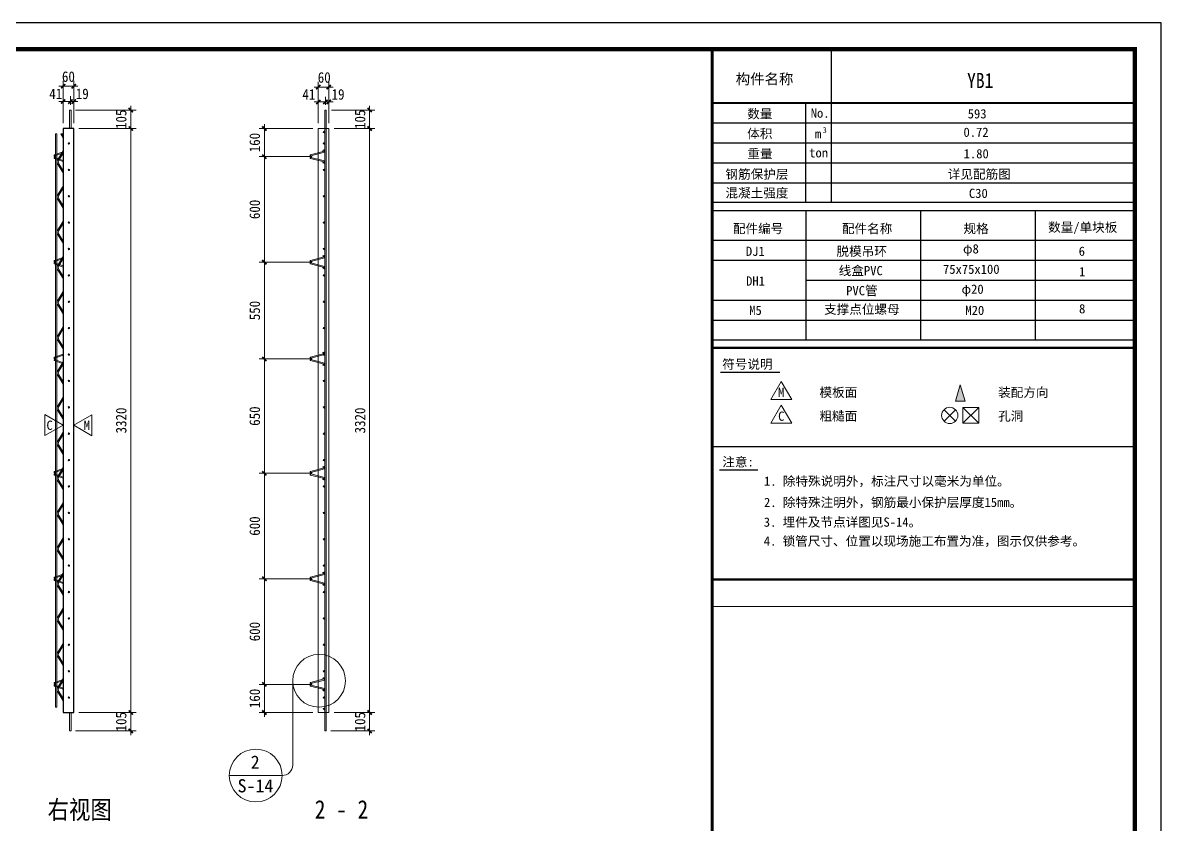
# Model space of a CAD drawing. Header units: millimetres. Extents: x 1735 to 53087, y 855 to 10491.
# Drawn here: x 7866 to 14335, y 5208 to 9765 of the extents above; entities that cross this region are included whole.
import ezdxf
from ezdxf.enums import TextEntityAlignment as Align

# ---------------------------------------------------------------- set-up
doc = ezdxf.new("R2010")
doc.units = ezdxf.units.MM
for name, color, linetype, lineweight in [('YG-标注', 151, 'Continuous', 15), ('YZ-符号', 96, 'Continuous', 9), ('轮廓线', 2, 'Continuous', 13)]:
    doc.layers.add(name, color=color, linetype=linetype, lineweight=lineweight)
for name, color, linetype in [('YZ-标题文字', 2, 'Continuous'), ('YZ-索引图号', 3, 'Continuous'), ('图框2', 1, 'Continuous'), ('图框签字栏-图框文字', 255, 'Continuous'), ('图框线', 7, 'Continuous'), ('图签栏说明', 2, 'Continuous'), ('桁架', 4, 'Continuous'), ('钢筋', 7, 'Continuous')]:
    doc.layers.add(name, color=color, linetype=linetype)
doc.styles.add('YZ-样式 1', font='simhei.ttf', dxfattribs={"width": 0.85})
doc.styles.add('YZ-样式 2', font='simhei.ttf', dxfattribs={"width": 0.9})
doc.styles.add('图签-样式 2', font='')
doc.styles.add('图签-黑体', font='simhei.ttf')
doc.styles.get('图签-样式 2').set_extended_font_data('NSimSun')
doc.dimstyles.new('YZ-30', dxfattribs={"dimscale": 30, "dimtxt": 2, "dimasz": 0.8, "dimexe": 1, "dimexo": 1, "dimgap": 0.8, "dimtad": 1, "dimdec": 0, "dimzin": 1, "dimdsep": 46, "dimtxsty": 'YZ-样式 2', "dimblk": 'ARCHTICK', "dimcen": 250, "dimdle": 0.8, "dimclrd": 151, "dimclre": 151, "dimclrt": 7, "dimazin": 0, "dimtfac": 1, "dimtdec": 0, "dimtix": 1, "dimtmove": 2, "dimatfit": 2, "dimldrblk": 'ARCHTICK', "dimfxl": 1, "dimlwd": 9, "dimlwe": 9, "dimarcsym": 0})

# ---------------------------------------------------------------- blocks, each defined once
blk = doc.blocks.new('A$C71EC6BAC')
at = {"layer": '桁架', "color": 4, "linetype": 'Continuous', "lineweight": 9}
for p, q in [((55.4, 54.9), (6.3, 37.3)), ((55.4, 0), (6.3, 17.7)), ((55.4, 48.6), (7.7, 31.5)), ((55.4, 6.3), (7.7, 23.5))]:
    blk.add_line(p, q, dxfattribs=at)
blk.add_circle((8.4, 27.5), 4, dxfattribs=at)
for centre, start, end in [((7, 34.4), 103.99475, 283.99475), ((7, 20.6), 76.00525, 256.00525)]:
    blk.add_arc(centre, 3, start, end, dxfattribs=at)
blk = doc.blocks.new('_ArchTick')
at = {"color": 0, "linetype": 'ByBlock', "const_width": 0.4}
blk.add_lwpolyline([(-0.5, -0.5), (0.5, 0.5)], dxfattribs=at)
blk = doc.blocks.new('*D141')
at = {"layer": 'Defpoints', "color": 0, "ltscale": 30, "transparency": 16777216}
for p in [(8136.6, 9268), (8155.6, 9163.4), (8479.8, 9163.4)]:
    blk.add_point(p, dxfattribs=at)
at = {"layer": 'YG-标注', "color": 151, "lineweight": 9, "ltscale": 30, "transparency": 16777216}
for p, q in [((8166.6, 9268), (8509.8, 9268)), ((8479.8, 9268), (8479.8, 9292)), ((8479.8, 9268), (8479.8, 9163.4)), ((8185.6, 9163.4), (8509.8, 9163.4)), ((8479.8, 9163.4), (8479.8, 9139.4))]:
    blk.add_line(p, q, dxfattribs=at)
at = {"layer": 'YG-标注', "color": 151, "lineweight": 9, "ltscale": 30, "transparency": 16777216, "xscale": 24, "yscale": 24, "zscale": 24}
for p, rotation in [((8479.8, 9268), 270), ((8479.8, 9163.4), 90)]:
    blk.add_blockref('_ArchTick', p, dxfattribs=dict(at, rotation=rotation))
at = {"layer": 'YG-标注', "color": 7, "lineweight": 9, "ltscale": 30, "transparency": 16777216, "insert": (8425.5, 9215.7), "char_height": 60, "attachment_point": 5, "rotation": 90, "style": 'YZ-样式 2'}
blk.add_mtext('105', dxfattribs=at)
blk = doc.blocks.new('*D142')
at = {"layer": 'Defpoints', "color": 0, "ltscale": 30, "transparency": 16777216}
for p in [(8155.6, 9163.4), (8155.6, 5843.4), (8479.8, 5843.4)]:
    blk.add_point(p, dxfattribs=at)
at = {"layer": 'YG-标注', "color": 151, "lineweight": 9, "ltscale": 30, "transparency": 16777216}
for p, q in [((8479.8, 9187.4), (8479.8, 5819.4)), ((8185.6, 9163.4), (8509.8, 9163.4)), ((8185.6, 5843.4), (8509.8, 5843.4))]:
    blk.add_line(p, q, dxfattribs=at)
at = {"layer": 'YG-标注', "color": 151, "lineweight": 9, "ltscale": 30, "transparency": 16777216, "xscale": 24, "yscale": 24, "zscale": 24}
for p, rotation in [((8479.8, 9163.4), 90), ((8479.8, 5843.4), 270)]:
    blk.add_blockref('_ArchTick', p, dxfattribs=dict(at, rotation=rotation))
at = {"layer": 'YG-标注', "color": 7, "lineweight": 9, "ltscale": 30, "transparency": 16777216, "insert": (8425.5, 7503.4), "char_height": 60, "attachment_point": 5, "rotation": 90, "style": 'YZ-样式 2'}
blk.add_mtext('3320', dxfattribs=at)
blk = doc.blocks.new('*D143')
at = {"layer": 'Defpoints', "color": 0, "ltscale": 30, "transparency": 16777216}
for p in [(8155.6, 5843.4), (8136.6, 5738.7), (8479.8, 5738.7)]:
    blk.add_point(p, dxfattribs=at)
at = {"layer": 'YG-标注', "color": 151, "lineweight": 9, "ltscale": 30, "transparency": 16777216}
for p, q in [((8185.6, 5843.4), (8509.8, 5843.4)), ((8479.8, 5843.4), (8479.8, 5867.4)), ((8479.8, 5843.4), (8479.8, 5738.7)), ((8166.6, 5738.7), (8509.8, 5738.7)), ((8479.8, 5738.7), (8479.8, 5714.7))]:
    blk.add_line(p, q, dxfattribs=at)
at = {"layer": 'YG-标注', "color": 151, "lineweight": 9, "ltscale": 30, "transparency": 16777216, "xscale": 24, "yscale": 24, "zscale": 24}
for p, rotation in [((8479.8, 5843.4), 270), ((8479.8, 5738.7), 90)]:
    blk.add_blockref('_ArchTick', p, dxfattribs=dict(at, rotation=rotation))
at = {"layer": 'YG-标注', "color": 7, "lineweight": 9, "ltscale": 30, "transparency": 16777216, "insert": (8425.5, 5791), "char_height": 60, "attachment_point": 5, "rotation": 90, "style": 'YZ-样式 2'}
blk.add_mtext('105', dxfattribs=at)
blk = doc.blocks.new('*D144')
at = {"layer": 'Defpoints', "color": 0, "ltscale": 30, "transparency": 16777216}
for p in [(8095.6, 9403.7), (8095.6, 9163.4), (8155.6, 9163.4)]:
    blk.add_point(p, dxfattribs=at)
at = {"layer": 'YG-标注', "color": 151, "lineweight": 9, "ltscale": 30, "transparency": 16777216}
for p, q in [((8095.6, 9403.7), (8071.6, 9403.7)), ((8095.6, 9193.4), (8095.6, 9433.7)), ((8155.6, 9403.7), (8095.6, 9403.7)), ((8155.6, 9193.4), (8155.6, 9433.7)), ((8155.6, 9403.7), (8179.6, 9403.7))]:
    blk.add_line(p, q, dxfattribs=at)
at = {"layer": 'YG-标注', "color": 151, "lineweight": 9, "ltscale": 30, "transparency": 16777216, "xscale": 24, "yscale": 24, "zscale": 24}
blk.add_blockref('_ArchTick', (8095.6, 9403.7), dxfattribs=at)
at = {"layer": 'YG-标注', "color": 151, "lineweight": 9, "ltscale": 30, "transparency": 16777216, "xscale": 24, "yscale": 24, "zscale": 24, "rotation": 180}
blk.add_blockref('_ArchTick', (8155.6, 9403.7), dxfattribs=at)
at = {"layer": 'YG-标注', "color": 7, "lineweight": 9, "ltscale": 30, "transparency": 16777216, "insert": (8125.6, 9458), "char_height": 60, "attachment_point": 5, "style": 'YZ-样式 2'}
blk.add_mtext('60', dxfattribs=at)
blk = doc.blocks.new('*D145')
at = {"layer": 'Defpoints', "color": 0, "ltscale": 30, "transparency": 16777216}
for p in [(8136.6, 9316.9), (8136.6, 9268), (8155.6, 9163.4)]:
    blk.add_point(p, dxfattribs=at)
at = {"layer": 'YG-标注', "color": 151, "lineweight": 9, "ltscale": 30, "transparency": 16777216}
for p, q in [((8136.6, 9316.9), (8112.6, 9316.9)), ((8136.6, 9298), (8136.6, 9346.9)), ((8155.6, 9316.9), (8136.6, 9316.9)), ((8155.6, 9193.4), (8155.6, 9346.9)), ((8155.6, 9316.9), (8179.6, 9316.9))]:
    blk.add_line(p, q, dxfattribs=at)
at = {"layer": 'YG-标注', "color": 151, "lineweight": 9, "ltscale": 30, "transparency": 16777216, "xscale": 24, "yscale": 24, "zscale": 24}
blk.add_blockref('_ArchTick', (8136.6, 9316.9), dxfattribs=at)
at = {"layer": 'YG-标注', "color": 151, "lineweight": 9, "ltscale": 30, "transparency": 16777216, "xscale": 24, "yscale": 24, "zscale": 24, "rotation": 180}
blk.add_blockref('_ArchTick', (8155.6, 9316.9), dxfattribs=at)
at = {"layer": 'YG-标注', "color": 7, "lineweight": 9, "ltscale": 30, "transparency": 16777216, "insert": (8204.3, 9360.3), "char_height": 60, "attachment_point": 5, "style": 'YZ-样式 2'}
blk.add_mtext('19', dxfattribs=at)
blk = doc.blocks.new('*D146')
at = {"layer": 'Defpoints', "color": 0, "ltscale": 30, "transparency": 16777216}
for p in [(8095.6, 9316.9), (8136.6, 9268), (8095.6, 9163.4)]:
    blk.add_point(p, dxfattribs=at)
at = {"layer": 'YG-标注', "color": 151, "lineweight": 9, "ltscale": 30, "transparency": 16777216}
for p, q in [((8095.6, 9316.9), (8071.6, 9316.9)), ((8095.6, 9193.4), (8095.6, 9346.9)), ((8136.6, 9316.9), (8095.6, 9316.9)), ((8136.6, 9298), (8136.6, 9346.9)), ((8136.6, 9316.9), (8160.6, 9316.9))]:
    blk.add_line(p, q, dxfattribs=at)
at = {"layer": 'YG-标注', "color": 151, "lineweight": 9, "ltscale": 30, "transparency": 16777216, "xscale": 24, "yscale": 24, "zscale": 24}
blk.add_blockref('_ArchTick', (8095.6, 9316.9), dxfattribs=at)
at = {"layer": 'YG-标注', "color": 151, "lineweight": 9, "ltscale": 30, "transparency": 16777216, "xscale": 24, "yscale": 24, "zscale": 24, "rotation": 180}
blk.add_blockref('_ArchTick', (8136.6, 9316.9), dxfattribs=at)
at = {"layer": 'YG-标注', "color": 7, "lineweight": 9, "ltscale": 30, "transparency": 16777216, "insert": (8053.5, 9360.3), "char_height": 60, "attachment_point": 5, "style": 'YZ-样式 2'}
blk.add_mtext('41', dxfattribs=at)
blk = doc.blocks.new('*D147')
at = {"layer": 'Defpoints', "color": 0, "ltscale": 30, "transparency": 16777216}
for p in [(9544.9, 9399.1), (9544.9, 9163.4), (9604.9, 9163.4)]:
    blk.add_point(p, dxfattribs=at)
at = {"layer": 'YG-标注', "color": 151, "lineweight": 9, "ltscale": 30, "transparency": 16777216}
for p, q in [((9628.9, 9399.1), (9520.9, 9399.1)), ((9544.9, 9193.4), (9544.9, 9429.1)), ((9604.9, 9193.4), (9604.9, 9429.1))]:
    blk.add_line(p, q, dxfattribs=at)
at = {"layer": 'YG-标注', "color": 151, "lineweight": 9, "ltscale": 30, "transparency": 16777216, "xscale": 24, "yscale": 24, "zscale": 24, "rotation": 180}
blk.add_blockref('_ArchTick', (9544.9, 9399.1), dxfattribs=at)
at = {"layer": 'YG-标注', "color": 151, "lineweight": 9, "ltscale": 30, "transparency": 16777216, "xscale": 24, "yscale": 24, "zscale": 24}
blk.add_blockref('_ArchTick', (9604.9, 9399.1), dxfattribs=at)
at = {"layer": 'YG-标注', "color": 7, "lineweight": 9, "ltscale": 30, "transparency": 16777216, "insert": (9579, 9453.4), "char_height": 60, "attachment_point": 5, "style": 'YZ-样式 2'}
blk.add_mtext('60', dxfattribs=at)
blk = doc.blocks.new('*D148')
at = {"layer": 'Defpoints', "color": 0, "ltscale": 30, "transparency": 16777216}
for p in [(9586.1, 9314.2), (9586.1, 9268.1), (9604.9, 9163.4)]:
    blk.add_point(p, dxfattribs=at)
at = {"layer": 'YG-标注', "color": 151, "lineweight": 9, "ltscale": 30, "transparency": 16777216}
for p, q in [((9586.1, 9298.1), (9586.1, 9344.2)), ((9604.9, 9193.4), (9604.9, 9344.2)), ((9586.1, 9314.2), (9562.1, 9314.2)), ((9604.9, 9314.2), (9586.1, 9314.2)), ((9604.9, 9314.2), (9628.9, 9314.2))]:
    blk.add_line(p, q, dxfattribs=at)
at = {"layer": 'YG-标注', "color": 151, "lineweight": 9, "ltscale": 30, "transparency": 16777216, "xscale": 24, "yscale": 24, "zscale": 24}
blk.add_blockref('_ArchTick', (9586.1, 9314.2), dxfattribs=at)
at = {"layer": 'YG-标注', "color": 151, "lineweight": 9, "ltscale": 30, "transparency": 16777216, "xscale": 24, "yscale": 24, "zscale": 24, "rotation": 180}
blk.add_blockref('_ArchTick', (9604.9, 9314.2), dxfattribs=at)
at = {"layer": 'YG-标注', "color": 7, "lineweight": 9, "ltscale": 30, "transparency": 16777216, "insert": (9657.6, 9357.1), "char_height": 60, "attachment_point": 5, "style": 'YZ-样式 2'}
blk.add_mtext('19', dxfattribs=at)
blk = doc.blocks.new('*D149')
at = {"layer": 'Defpoints', "color": 0, "ltscale": 30, "transparency": 16777216}
for p in [(9544.9, 9314.2), (9586.1, 9268.1), (9544.9, 9163.4)]:
    blk.add_point(p, dxfattribs=at)
at = {"layer": 'YG-标注', "color": 151, "lineweight": 9, "ltscale": 30, "transparency": 16777216}
for p, q in [((9544.9, 9193.4), (9544.9, 9344.2)), ((9586.1, 9298.1), (9586.1, 9344.2)), ((9544.9, 9314.2), (9520.9, 9314.2)), ((9586.1, 9314.2), (9544.9, 9314.2)), ((9586.1, 9314.2), (9610.1, 9314.2))]:
    blk.add_line(p, q, dxfattribs=at)
at = {"layer": 'YG-标注', "color": 151, "lineweight": 9, "ltscale": 30, "transparency": 16777216, "xscale": 24, "yscale": 24, "zscale": 24}
blk.add_blockref('_ArchTick', (9544.9, 9314.2), dxfattribs=at)
at = {"layer": 'YG-标注', "color": 151, "lineweight": 9, "ltscale": 30, "transparency": 16777216, "xscale": 24, "yscale": 24, "zscale": 24, "rotation": 180}
blk.add_blockref('_ArchTick', (9586.1, 9314.2), dxfattribs=at)
at = {"layer": 'YG-标注', "color": 7, "lineweight": 9, "ltscale": 30, "transparency": 16777216, "insert": (9491.6, 9357.1), "char_height": 60, "attachment_point": 5, "style": 'YZ-样式 2'}
blk.add_mtext('41', dxfattribs=at)
blk = doc.blocks.new('*D150')
at = {"layer": 'Defpoints', "color": 0, "ltscale": 30, "transparency": 16777216}
for p in [(9589.9, 9268.1), (9604.9, 9163.4), (9837.1, 9163.4)]:
    blk.add_point(p, dxfattribs=at)
at = {"layer": 'YG-标注', "color": 151, "lineweight": 9, "ltscale": 30, "transparency": 16777216}
for p, q in [((9619.9, 9268.1), (9867.1, 9268.1)), ((9837.1, 9268.1), (9837.1, 9292.1)), ((9837.1, 9268.1), (9837.1, 9163.4)), ((9634.9, 9163.4), (9867.1, 9163.4)), ((9837.1, 9163.4), (9837.1, 9139.4))]:
    blk.add_line(p, q, dxfattribs=at)
at = {"layer": 'YG-标注', "color": 151, "lineweight": 9, "ltscale": 30, "transparency": 16777216, "xscale": 24, "yscale": 24, "zscale": 24}
for p, rotation in [((9837.1, 9268.1), 270), ((9837.1, 9163.4), 90)]:
    blk.add_blockref('_ArchTick', p, dxfattribs=dict(at, rotation=rotation))
at = {"layer": 'YG-标注', "color": 7, "lineweight": 9, "ltscale": 30, "transparency": 16777216, "insert": (9782.8, 9215.7), "char_height": 60, "attachment_point": 5, "rotation": 90, "style": 'YZ-样式 2'}
blk.add_mtext('105', dxfattribs=at)
blk = doc.blocks.new('*D151')
at = {"layer": 'Defpoints', "color": 0, "ltscale": 30, "transparency": 16777216}
for p in [(9604.9, 9163.4), (9604.9, 5843.4), (9837.1, 5843.4)]:
    blk.add_point(p, dxfattribs=at)
at = {"layer": 'YG-标注', "color": 151, "lineweight": 9, "ltscale": 30, "transparency": 16777216}
for p, q in [((9837.1, 9187.4), (9837.1, 5819.4)), ((9634.9, 9163.4), (9867.1, 9163.4)), ((9634.9, 5843.4), (9867.1, 5843.4))]:
    blk.add_line(p, q, dxfattribs=at)
at = {"layer": 'YG-标注', "color": 151, "lineweight": 9, "ltscale": 30, "transparency": 16777216, "xscale": 24, "yscale": 24, "zscale": 24}
for p, rotation in [((9837.1, 9163.4), 90), ((9837.1, 5843.4), 270)]:
    blk.add_blockref('_ArchTick', p, dxfattribs=dict(at, rotation=rotation))
at = {"layer": 'YG-标注', "color": 7, "lineweight": 9, "ltscale": 30, "transparency": 16777216, "insert": (9782.8, 7503.4), "char_height": 60, "attachment_point": 5, "rotation": 90, "style": 'YZ-样式 2'}
blk.add_mtext('3320', dxfattribs=at)
blk = doc.blocks.new('*D152')
at = {"layer": 'Defpoints', "color": 0, "ltscale": 30, "transparency": 16777216}
for p in [(9604.9, 5843.4), (9585.7, 5738.6), (9837.1, 5738.6)]:
    blk.add_point(p, dxfattribs=at)
at = {"layer": 'YG-标注', "color": 151, "lineweight": 9, "ltscale": 30, "transparency": 16777216}
for p, q in [((9634.9, 5843.4), (9867.1, 5843.4)), ((9837.1, 5843.4), (9837.1, 5867.4)), ((9837.1, 5843.4), (9837.1, 5738.6)), ((9615.7, 5738.6), (9867.1, 5738.6)), ((9837.1, 5738.6), (9837.1, 5714.6))]:
    blk.add_line(p, q, dxfattribs=at)
at = {"layer": 'YG-标注', "color": 151, "lineweight": 9, "ltscale": 30, "transparency": 16777216, "xscale": 24, "yscale": 24, "zscale": 24}
for p, rotation in [((9837.1, 5843.4), 270), ((9837.1, 5738.6), 90)]:
    blk.add_blockref('_ArchTick', p, dxfattribs=dict(at, rotation=rotation))
at = {"layer": 'YG-标注', "color": 7, "lineweight": 9, "ltscale": 30, "transparency": 16777216, "insert": (9782.8, 5791), "char_height": 60, "attachment_point": 5, "rotation": 90, "style": 'YZ-样式 2'}
blk.add_mtext('105', dxfattribs=at)
blk = doc.blocks.new('A$C6EDF263D')
at = {"layer": '桁架', "color": 4, "linetype": 'Continuous', "lineweight": 9}
for p, q in [((82.8, 74.6), (6.3, 53.8)), ((84.4, 68.8), (7.7, 48)), ((82.8, 14.4), (6.3, 34.2)), ((84.4, 20.2), (7.7, 40))]:
    blk.add_line(p, q, dxfattribs=at)
for centre in [(80.4, 78), (8.4, 44), (80.4, 11)]:
    blk.add_circle(centre, 4, dxfattribs=at)
for centre, start, end in [((83.5, 71.7), 283.99475, 103.99475), ((7, 50.9), 103.99475, 283.99475), ((7, 37.1), 76.00525, 256.00525), ((83.5, 17.3), 256.00525, 76.00525)]:
    blk.add_arc(centre, 3, start, end, dxfattribs=at)
blk = doc.blocks.new('*D157')
at = {"layer": 'Defpoints', "color": 0, "ltscale": 30, "transparency": 16777216}
for p in [(9535, 9003.4), (9238.8, 8403.4), (9535, 8403.4)]:
    blk.add_point(p, dxfattribs=at)
at = {"layer": 'YG-标注', "color": 151, "lineweight": 9, "ltscale": 30, "transparency": 16777216}
for p, q in [((9505, 9003.4), (9208.8, 9003.4)), ((9238.8, 9027.4), (9238.8, 8379.4)), ((9505, 8403.4), (9208.8, 8403.4))]:
    blk.add_line(p, q, dxfattribs=at)
at = {"layer": 'YG-标注', "color": 151, "lineweight": 9, "ltscale": 30, "transparency": 16777216, "xscale": 24, "yscale": 24, "zscale": 24}
for p, rotation in [((9238.8, 9003.4), 90), ((9238.8, 8403.4), 270)]:
    blk.add_blockref('_ArchTick', p, dxfattribs=dict(at, rotation=rotation))
at = {"layer": 'YG-标注', "color": 7, "lineweight": 9, "ltscale": 30, "transparency": 16777216, "insert": (9184.5, 8703.4), "char_height": 60, "attachment_point": 5, "rotation": 90, "style": 'YZ-样式 2'}
blk.add_mtext('600', dxfattribs=at)
blk = doc.blocks.new('*D158')
at = {"layer": 'Defpoints', "color": 0, "ltscale": 30, "transparency": 16777216}
for p in [(9544.9, 9163.4), (9238.8, 9003.4), (9535, 9003.4)]:
    blk.add_point(p, dxfattribs=at)
at = {"layer": 'YG-标注', "color": 151, "lineweight": 9, "ltscale": 30, "transparency": 16777216}
for p, q in [((9238.8, 9187.4), (9238.8, 8979.4)), ((9514.9, 9163.4), (9208.8, 9163.4)), ((9505, 9003.4), (9208.8, 9003.4))]:
    blk.add_line(p, q, dxfattribs=at)
at = {"layer": 'YG-标注', "color": 151, "lineweight": 9, "ltscale": 30, "transparency": 16777216, "xscale": 24, "yscale": 24, "zscale": 24}
for p, rotation in [((9238.8, 9163.4), 90), ((9238.8, 9003.4), 270)]:
    blk.add_blockref('_ArchTick', p, dxfattribs=dict(at, rotation=rotation))
at = {"layer": 'YG-标注', "color": 7, "lineweight": 9, "ltscale": 30, "transparency": 16777216, "insert": (9184.5, 9083.4), "char_height": 60, "attachment_point": 5, "rotation": 90, "style": 'YZ-样式 2'}
blk.add_mtext('160', dxfattribs=at)
blk = doc.blocks.new('*D159')
at = {"layer": 'Defpoints', "color": 0, "ltscale": 30, "transparency": 16777216}
for p in [(9535, 8403.4), (9238.8, 7853.4), (9535, 7853.4)]:
    blk.add_point(p, dxfattribs=at)
at = {"layer": 'YG-标注', "color": 151, "lineweight": 9, "ltscale": 30, "transparency": 16777216}
for p, q in [((9238.8, 8427.4), (9238.8, 7829.4)), ((9505, 8403.4), (9208.8, 8403.4)), ((9505, 7853.4), (9208.8, 7853.4))]:
    blk.add_line(p, q, dxfattribs=at)
at = {"layer": 'YG-标注', "color": 151, "lineweight": 9, "ltscale": 30, "transparency": 16777216, "xscale": 24, "yscale": 24, "zscale": 24}
for p, rotation in [((9238.8, 8403.4), 90), ((9238.8, 7853.4), 270)]:
    blk.add_blockref('_ArchTick', p, dxfattribs=dict(at, rotation=rotation))
at = {"layer": 'YG-标注', "color": 7, "ltscale": 30, "transparency": 16777216, "insert": (9184.5, 8128.4), "char_height": 60, "attachment_point": 5, "rotation": 90, "style": 'YZ-样式 2'}
blk.add_mtext('550', dxfattribs=at)
blk = doc.blocks.new('*D160')
at = {"layer": 'Defpoints', "color": 0, "ltscale": 30, "transparency": 16777216}
for p in [(9535, 7853.4), (9238.8, 7203.4), (9535, 7203.4)]:
    blk.add_point(p, dxfattribs=at)
at = {"layer": 'YG-标注', "color": 151, "lineweight": 9, "ltscale": 30, "transparency": 16777216}
for p, q in [((9505, 7853.4), (9208.8, 7853.4)), ((9238.8, 7877.4), (9238.8, 7179.4)), ((9505, 7203.4), (9208.8, 7203.4))]:
    blk.add_line(p, q, dxfattribs=at)
at = {"layer": 'YG-标注', "color": 151, "lineweight": 9, "ltscale": 30, "transparency": 16777216, "xscale": 24, "yscale": 24, "zscale": 24}
for p, rotation in [((9238.8, 7853.4), 90), ((9238.8, 7203.4), 270)]:
    blk.add_blockref('_ArchTick', p, dxfattribs=dict(at, rotation=rotation))
at = {"layer": 'YG-标注', "color": 7, "ltscale": 30, "transparency": 16777216, "insert": (9184.5, 7528.4), "char_height": 60, "attachment_point": 5, "rotation": 90, "style": 'YZ-样式 2'}
blk.add_mtext('650', dxfattribs=at)
blk = doc.blocks.new('*D161')
at = {"layer": 'Defpoints', "color": 0, "ltscale": 30, "transparency": 16777216}
for p in [(9535, 7203.4), (9238.8, 6603.4), (9535, 6603.4)]:
    blk.add_point(p, dxfattribs=at)
at = {"layer": 'YG-标注', "color": 151, "lineweight": 9, "ltscale": 30, "transparency": 16777216}
for p, q in [((9505, 7203.4), (9208.8, 7203.4)), ((9238.8, 7227.4), (9238.8, 6579.4)), ((9505, 6603.4), (9208.8, 6603.4))]:
    blk.add_line(p, q, dxfattribs=at)
at = {"layer": 'YG-标注', "color": 151, "lineweight": 9, "ltscale": 30, "transparency": 16777216, "xscale": 24, "yscale": 24, "zscale": 24}
for p, rotation in [((9238.8, 7203.4), 90), ((9238.8, 6603.4), 270)]:
    blk.add_blockref('_ArchTick', p, dxfattribs=dict(at, rotation=rotation))
at = {"layer": 'YG-标注', "color": 7, "ltscale": 30, "transparency": 16777216, "insert": (9184.5, 6903.4), "char_height": 60, "attachment_point": 5, "rotation": 90, "style": 'YZ-样式 2'}
blk.add_mtext('600', dxfattribs=at)
blk = doc.blocks.new('*D162')
at = {"layer": 'Defpoints', "color": 0, "ltscale": 30, "transparency": 16777216}
for p in [(9535, 6603.4), (9238.8, 6003.4), (9535, 6003.4)]:
    blk.add_point(p, dxfattribs=at)
at = {"layer": 'YG-标注', "color": 151, "lineweight": 9, "ltscale": 30, "transparency": 16777216}
for p, q in [((9505, 6603.4), (9208.8, 6603.4)), ((9238.8, 6627.4), (9238.8, 5979.4)), ((9505, 6003.4), (9208.8, 6003.4))]:
    blk.add_line(p, q, dxfattribs=at)
at = {"layer": 'YG-标注', "color": 151, "lineweight": 9, "ltscale": 30, "transparency": 16777216, "xscale": 24, "yscale": 24, "zscale": 24}
for p, rotation in [((9238.8, 6603.4), 90), ((9238.8, 6003.4), 270)]:
    blk.add_blockref('_ArchTick', p, dxfattribs=dict(at, rotation=rotation))
at = {"layer": 'YG-标注', "color": 7, "ltscale": 30, "transparency": 16777216, "insert": (9184.5, 6303.4), "char_height": 60, "attachment_point": 5, "rotation": 90, "style": 'YZ-样式 2'}
blk.add_mtext('600', dxfattribs=at)
blk = doc.blocks.new('*D163')
at = {"layer": 'Defpoints', "color": 0, "ltscale": 30, "transparency": 16777216}
for p in [(9535, 6003.4), (9238.8, 5843.4), (9544.9, 5843.4)]:
    blk.add_point(p, dxfattribs=at)
at = {"layer": 'YG-标注', "color": 151, "lineweight": 9, "ltscale": 30, "transparency": 16777216}
for p, q in [((9238.8, 6027.4), (9238.8, 5819.4)), ((9505, 6003.4), (9208.8, 6003.4)), ((9514.9, 5843.4), (9208.8, 5843.4))]:
    blk.add_line(p, q, dxfattribs=at)
at = {"layer": 'YG-标注', "color": 151, "lineweight": 9, "ltscale": 30, "transparency": 16777216, "xscale": 24, "yscale": 24, "zscale": 24}
for p, rotation in [((9238.8, 6003.4), 90), ((9238.8, 5843.4), 270)]:
    blk.add_blockref('_ArchTick', p, dxfattribs=dict(at, rotation=rotation))
at = {"layer": 'YG-标注', "color": 7, "ltscale": 30, "transparency": 16777216, "insert": (9184.5, 5923.4), "char_height": 60, "attachment_point": 5, "rotation": 90, "style": 'YZ-样式 2'}
blk.add_mtext('160', dxfattribs=at)
blk = doc.blocks.new('A$C38620A77')
at = {"layer": '桁架', "color": 4, "lineweight": 9}
for p, q in [((29.4, 3260), (43, 3237.3)), ((29.4, 3260), (36.7, 3260)), ((36.7, 3260), (43, 3249.5)), ((11.6, 3110.1), (43, 3162.8)), ((19, 3110.2), (43, 3150.4)), ((11.8, 3089.4), (43, 3037.3)), ((19.1, 3089.4), (43, 3049.5)), ((11.6, 2910.1), (43, 2962.8)), ((19, 2910.2), (43, 2950.4)), ((11.8, 2889.4), (43, 2837.3)), ((19.1, 2889.4), (43, 2849.5)), ((11.6, 2710.1), (43, 2762.8)), ((19, 2710.2), (43, 2750.4)), ((11.8, 2689.4), (43, 2637.3)), ((19.1, 2689.4), (43, 2649.5)), ((11.6, 2510.1), (43, 2562.8)), ((19, 2510.2), (43, 2550.4)), ((11.8, 2489.4), (43, 2437.3)), ((19.1, 2489.4), (43, 2449.5)), ((11.6, 2310.1), (43, 2362.8)), ((19, 2310.2), (43, 2350.4)), ((11.8, 2289.4), (43, 2237.3)), ((19.1, 2289.4), (43, 2249.5)), ((11.6, 2110.1), (43, 2162.8)), ((19, 2110.2), (43, 2150.4)), ((11.8, 2089.4), (43, 2037.3)), ((19.1, 2089.4), (43, 2049.5)), ((11.6, 1910.1), (43, 1962.8)), ((19, 1910.2), (43, 1950.4)), ((11.8, 1889.4), (43, 1837.3)), ((19.1, 1889.4), (43, 1849.5)), ((11.6, 1710.1), (43, 1762.8)), ((19, 1710.2), (43, 1750.4)), ((11.8, 1689.4), (43, 1637.3)), ((19.1, 1689.4), (43, 1649.5)), ((11.6, 1510.1), (43, 1562.8)), ((11.8, 1489.4), (43, 1437.3)), ((19, 1510.2), (43, 1550.4)), ((19.1, 1489.4), (43, 1449.5)), ((11.6, 1310.1), (43, 1362.8)), ((19, 1310.2), (43, 1350.4)), ((11.8, 1289.4), (43, 1237.3)), ((19.1, 1289.4), (43, 1249.5)), ((11.6, 1110.1), (43, 1162.8)), ((19, 1110.2), (43, 1150.4)), ((11.8, 1089.4), (43, 1037.3)), ((19.1, 1089.4), (43, 1049.5)), ((11.6, 910.1), (43, 962.8)), ((19, 910.2), (43, 950.4)), ((11.8, 889.4), (43, 837.3)), ((19.1, 889.4), (43, 849.5)), ((11.6, 710.1), (43, 762.8)), ((19, 710.2), (43, 750.4)), ((19.1, 689.4), (43, 649.5)), ((11.6, 510.1), (43, 562.8)), ((19, 510.2), (43, 550.4)), ((11.8, 489.4), (43, 437.3)), ((19.1, 489.4), (43, 449.5)), ((11.6, 310.1), (43, 362.8)), ((19, 310.2), (43, 350.4)), ((11.8, 289.4), (43, 237.3)), ((19.1, 289.4), (43, 249.5)), ((11.6, 110.1), (43, 162.8)), ((19, 110.2), (43, 150.4)), ((11.8, 89.4), (43, 37.3)), ((19.1, 89.4), (43, 49.5))]:
    blk.add_line(p, q, dxfattribs=at)
at = {"layer": '桁架', "color": 4, "lineweight": 5}
blk.add_line((11.8, 689.4), (43, 637.3), dxfattribs=at)
at = {"layer": '桁架', "color": 4, "lineweight": 9}
for centre, radius, start, end in [((24.2, 3099.9), 16.2, 141.05333, 219.87299), ((31.9, 3099.9), 16.5, 141.3315, 219.15534), ((24.2, 2899.9), 16.2, 141.05333, 219.87299), ((31.9, 2899.9), 16.5, 141.3315, 219.15534), ((24.2, 2699.9), 16.2, 141.05333, 219.87299), ((31.9, 2699.9), 16.5, 141.3315, 219.15534), ((24.2, 2499.9), 16.2, 141.05333, 219.87299), ((31.9, 2499.9), 16.5, 141.3315, 219.15534), ((24.2, 2299.9), 16.2, 141.05333, 219.87299), ((31.9, 2299.9), 16.5, 141.3315, 219.15534), ((24.2, 2099.9), 16.2, 141.05333, 219.87299), ((31.9, 2099.9), 16.5, 141.3315, 219.15534), ((24.2, 1899.9), 16.2, 141.05333, 219.87299), ((31.9, 1899.9), 16.5, 141.3315, 219.15534), ((24.2, 1699.9), 16.2, 141.05333, 219.87299), ((31.9, 1699.9), 16.5, 141.3315, 219.15534), ((24.2, 1499.9), 16.2, 141.05333, 219.87299), ((31.9, 1499.9), 16.5, 141.3315, 219.15534), ((24.2, 1299.9), 16.2, 141.05333, 219.87299), ((31.9, 1299.9), 16.5, 141.3315, 219.15534), ((24.2, 1099.9), 16.2, 141.05333, 219.87299), ((31.9, 1099.9), 16.5, 141.3315, 219.15534), ((24.2, 899.9), 16.2, 141.05333, 219.87299), ((31.9, 899.9), 16.5, 141.3315, 219.15534), ((24.2, 699.9), 16.2, 141.05333, 219.87299), ((31.9, 699.9), 16.5, 141.3315, 219.15534), ((24.2, 499.9), 16.2, 141.05333, 219.87299), ((31.9, 499.9), 16.5, 141.3315, 219.15534), ((24.2, 299.9), 16.2, 141.05333, 219.87299), ((31.9, 299.9), 16.5, 141.3315, 219.15534), ((24.2, 99.9), 16.2, 141.05333, 219.87299), ((31.9, 99.9), 16.5, 141.3315, 219.15534)]:
    blk.add_arc(centre, radius, start, end, dxfattribs=at)
at = {"layer": '钢筋', "color": 4, "lineweight": 5}
for p, q in [((0, 0), (0, 3260)), ((8, 3260), (0, 3260)), ((8, 0), (8, 3260)), ((0, 0), (8, 0))]:
    blk.add_line(p, q, dxfattribs=at)

msp = doc.modelspace()

# ---------------------------------------------------------------- hatches: boundary and pattern name
at = {"layer": 'YZ-符号', "lineweight": 15}
msp.add_hatch(color=1, dxfattribs=at).paths.add_polyline_path([(13193, 7706.3), (13165, 7613.3), (13221.1, 7613.3)])

# ---------------------------------------------------------------- linework, layer by layer
at = {"layer": 'YG-标注', "color": 0, "lineweight": 9, "ltscale": 30}
msp.add_line((8132.6, 9163.4), (8124.6, 9163.4), dxfattribs=at)
at = {"layer": 'YZ-符号', "color": 1, "lineweight": 15}
for p, q in [((13207.7, 7487.4, 5530.2), (13297.7, 7577.4, 5530.2)), ((13207.7, 7577.4, 5530.2), (13297.7, 7487.4, 5530.2)), ((13165.7, 7565, 5530.2), (13100.5, 7499.8, 5530.2)), ((13100.5, 7565, 5530.2), (13165.7, 7499.8, 5530.2))]:
    msp.add_line(p, q, dxfattribs=at)
at = {"layer": 'YZ-符号', "color": 1, "lineweight": 13, "ltscale": 100}
msp.add_line((9399.8, 6023.7), (9399.8, 5545.2), dxfattribs=at)
at = {"layer": 'YZ-符号', "color": 1, "ltscale": 100}
msp.add_line((9339.8, 5485.2), (9039.8, 5485.2), dxfattribs=at)
at = {"layer": 'YZ-符号', "color": 1, "lineweight": 15, "elevation": 5530.2}
for points in [[(12176, 7725.8), (12116.3, 7622.4), (12235.7, 7622.4)], [(13193, 7706.3), (13165, 7613.3), (13221.1, 7613.3)], [(12176, 7590.8), (12116.3, 7487.4), (12235.7, 7487.4)], [(13207.7, 7487.4), (13297.7, 7487.4), (13297.7, 7577.4), (13207.7, 7577.4)]]:
    msp.add_lwpolyline(points, close=True, dxfattribs=at)
at = {"layer": 'YZ-符号', "color": 1, "lineweight": 15}
for points in [[(8095.6, 7477.4), (7992.2, 7417.7), (7992.2, 7537.1)], [(8155.6, 7476.9), (8259, 7417.2), (8259, 7536.6)]]:
    msp.add_lwpolyline(points, close=True, dxfattribs=at)
msp.add_circle((13133.1, 7532.4, 5530.2), 46.1, dxfattribs=at)
at = {"layer": 'YZ-符号', "color": 1, "ltscale": 100}
for centre in [(9549.8, 6023.7), (9189.8, 5485.2)]:
    msp.add_circle(centre, 150, dxfattribs=at)
at = {"layer": 'YZ-符号', "color": 1, "lineweight": 13, "ltscale": 100}
msp.add_arc((9339.8, 5545.2), 60, 270, 0, dxfattribs=at)
at = {"layer": '图框2', "color": 1}
msp.add_lwpolyline([(1734.6, 9764.6), (1734.6, 854.6), (14334.6, 854.6), (14334.6, 9764.6)], close=True, dxfattribs=at)
at = {"layer": '图框线'}
for p, q in [((11783.8, 8742.1), (11783.8, 9614.6)), ((12459.3, 9614.6), (12459.3, 8742.1)), ((12314.5, 8742.1), (12314.5, 9308.7)), ((11783.8, 9195.4), (14184.6, 9195.4)), ((11783.8, 9082.1), (14184.6, 9082.1)), ((11783.8, 8968.7), (14184.6, 8968.7)), ((11783.8, 8968.7), (14184.6, 8968.7)), ((11783.8, 8855.4), (14184.6, 8855.4)), ((14184.6, 8742.1), (11783.8, 8742.1)), ((11783.8, 8697.1), (14184.6, 8697.1)), ((11783.8, 8697.1), (11783.8, 8074.5)), ((12314.5, 8697.1), (12314.5, 7961.2)), ((12966.1, 8697.1), (12966.1, 7961.2)), ((13617.7, 8697.1), (13617.7, 7961.2)), ((11783.8, 8527.8), (14184.6, 8527.8)), ((11783.8, 8414.5), (14184.6, 8414.5)), ((12314.5, 8301.2), (14184.6, 8301.2)), ((11783.8, 8187.8), (14184.6, 8187.8)), ((11783.8, 8074.5), (14184.6, 8074.5)), ((11783.8, 7961.2), (14184.6, 7961.2)), ((11783.8, 7961.2), (14184.6, 7961.2)), ((11783.8, 7916.2), (14184.6, 7916.2)), ((12168, 7776.3), (11829.6, 7776.3)), ((11783.8, 7356.4), (14184.6, 7356.4)), ((12042.6, 7220.9), (11823.9, 7220.9))]:
    msp.add_line(p, q, dxfattribs=at)
at = {"layer": '图框线', "lineweight": 9}
for p, q in [((14184.6, 6599.9), (11783.8, 6599.9)), ((14184.6, 6446.9), (11783.8, 6446.9))]:
    msp.add_line(p, q, dxfattribs=at)
at = {"layer": '图框线'}
for points, const_width in [([(2034.6, 9614.6), (14184.6, 9614.6), (14184.6, 1004.6), (2034.6, 1004.6)], 24), ([(11783.8, 9614.6), (14184.6, 9614.6), (14184.6, 1004.6), (11783.8, 1004.6)], 17)]:
    msp.add_lwpolyline(points, close=True, dxfattribs=dict(at, const_width=const_width))
at = {"layer": '图框线', "const_width": 12.1}
for points in [[(11783.8, 9308.7), (14184.6, 9308.7)], [(11783.8, 7916.2), (14184.6, 7916.2)]]:
    msp.add_lwpolyline(points, dxfattribs=at)
at = {"layer": '图框线', "lineweight": 9, "const_width": 12.1}
msp.add_lwpolyline([(11783.8, 6599.9), (14184.6, 6599.9)], dxfattribs=at)
at = {"layer": '轮廓线', "color": 2, "lineweight": 30}
msp.add_lwpolyline([(8155.6, 5843.4), (8155.6, 5843.4), (8155.6, 9163.4), (8095.6, 9163.4), (8095.6, 8293.4), (8095.6, 5843.4), (8095.6, 5843.4), (8155.6, 5843.4), (8155.6, 5843.4)], dxfattribs=at)
at = {"layer": '轮廓线', "color": 2, "lineweight": 9}
msp.add_lwpolyline([(9604.9, 5843.4), (9604.9, 5843.4), (9604.9, 9163.4), (9544.9, 9163.4), (9544.9, 8293.4), (9544.9, 5843.4), (9544.9, 5843.4), (9604.9, 5843.4), (9604.9, 5843.4)], dxfattribs=at)
at = {"layer": '钢筋', "color": 5, "lineweight": 13}
for points in [[(8132.6, 9163.4), (8132.6, 9268), (8140.6, 9268), (8140.6, 9163.4)], [(8132.6, 5843.4), (8132.6, 5738.7), (8140.6, 5738.7), (8140.6, 5843.4)]]:
    msp.add_lwpolyline(points, dxfattribs=at)
msp.add_lwpolyline([(9589.9, 9268.1), (9581.9, 9268.1), (9581.9, 5738.7), (9589.9, 5738.7)], close=True, dxfattribs=at)
at = {"layer": '钢筋', "color": 1, "lineweight": 13}
for centre in [(9577.9, 9143.4), (8128.6, 9078.4), (9577.9, 9078.4), (8128.6, 8928.4), (9577.9, 8928.4), (8128.6, 8778.4), (9577.9, 8778.4), (8128.6, 8628.4), (9577.9, 8628.4), (8128.6, 8478.4), (9577.9, 8478.4), (8128.6, 8328.4), (9577.9, 8328.4), (8128.6, 8178.4), (9577.9, 8178.4), (8128.6, 8028.4), (9577.9, 8028.4), (8128.6, 7878.4), (9577.9, 7878.4), (8128.6, 7728.4), (9577.9, 7728.4), (8128.6, 7578.4), (9577.9, 7578.4), (8128.6, 7428.4), (9577.9, 7428.4), (8128.6, 7278.4), (9577.9, 7278.4), (8128.6, 7128.4), (9577.9, 7128.4), (8128.6, 6978.4), (9577.9, 6978.4), (8128.6, 6828.4), (9577.9, 6828.4), (8128.6, 6678.4), (9577.9, 6678.4), (8128.6, 6528.4), (9577.9, 6528.4), (8128.6, 6378.4), (9577.9, 6378.4), (8128.6, 6228.4), (9577.9, 6228.4), (8128.6, 6078.4), (9577.9, 6078.4), (8128.6, 5928.4), (9577.9, 5928.4), (9577.9, 5863.4)]:
    msp.add_circle(centre, 4, dxfattribs=at)

# ---------------------------------------------------------------- block references
at = {"layer": 'YG-标注', "color": 0, "ltscale": 30}
msp.add_blockref('A$C38620A77', (8052.6, 5873.4), dxfattribs=at)
at = {"layer": '桁架', "color": 3}
for name, p in [('A$C71EC6BAC', (8040.2, 8975.9)), ('A$C6EDF263D', (9495.6, 8959.4)), ('A$C71EC6BAC', (8040.2, 8375.9)), ('A$C6EDF263D', (9495.6, 8359.4)), ('A$C71EC6BAC', (8040.2, 7825.9)), ('A$C6EDF263D', (9495.6, 7809.4)), ('A$C71EC6BAC', (8040.2, 7175.9)), ('A$C6EDF263D', (9495.6, 7159.4)), ('A$C71EC6BAC', (8040.2, 6575.9)), ('A$C6EDF263D', (9495.6, 6559.4)), ('A$C71EC6BAC', (8040.2, 5975.9)), ('A$C6EDF263D', (9495.6, 5959.4))]:
    msp.add_blockref(name, p, dxfattribs=at)

# ---------------------------------------------------------------- texts
at = {"layer": 'YZ-标题文字', "style": 'YZ-样式 1', "width": 0.85}
for s, p in [('右视图', (8007.1, 5207)), ('2 - 2', (9525.3, 5208.7))]:
    msp.add_text(s, height=105, dxfattribs=at).set_placement(p, align=Align.BOTTOM_LEFT)
at = {"layer": 'YZ-符号', "color": 1, "lineweight": 15, "style": '图签-黑体'}
for s, p in [('M', (12158, 7636.7, 5530.2)), ('C', (8000.8, 7450.3)), ('C', (12158, 7501.7, 5530.2)), ('M', (8212.7, 7449.8))]:
    msp.add_text(s, height=52.5, dxfattribs=at).set_placement(p)
at = {"layer": 'YZ-索引图号', "color": 3, "ltscale": 100}
for s, style, p in [('2', 'YZ-样式 1', (9186.7, 5523.7)), ('S-14', 'YZ-样式 2', (9188.4, 5389.3))]:
    msp.add_text(s, height=75, dxfattribs=dict(at, style=style)).set_placement(p, align=Align.CENTER)
at = {"layer": '图框签字栏-图框文字', "style": '图签-黑体'}
for s, height, p in [('构件名称', 60, (12081, 9444.6)), ('数量', 52.5, (12053.9, 9246.8)), ('No.', 52.5, (12396.7, 9250.9)), ('593', 52.5, (13288.6, 9247.1)), ('体积', 52.5, (12053.9, 9134.5)), ('m', 52.5, (12385, 9133.3)), ('3', 31.8, (12422.6, 9154.7)), ('0.72', 52.5, (13282.4, 9142.3)), ('重量', 52.5, (12055, 9019.9)), ('ton', 52.5, (12387.9, 9025.4)), ('1.80', 52.5, (13283.3, 9020.1)), ('钢筋保护层', 52.5, (12037.7, 8903.6)), ('详见配筋图', 52.5, (13301, 8904)), ('混凝土强度', 52.5, (12037.7, 8797.2)), ('C30', 52.5, (13295.4, 8795)), ('配件编号', 52.5, (12044, 8594.5)), ('配件名称', 52.5, (12663.2, 8594.5)), ('规格', 52.5, (13282.6, 8594.5)), ('数量/单块板', 52.5, (13888.6, 8602.1))]:
    msp.add_text(s, height=height, dxfattribs=at).set_placement(p, align=Align.MIDDLE_CENTER)
at = {"layer": '图框签字栏-图框文字', "color": 2, "style": '图签-黑体'}
for s, p in [('DJ1', (12028.3, 8465.5)), ('脱模吊环', (12632.7, 8465.5)), ('6', (13883.5, 8466.2)), ('线盒PVC', (12627.3, 8355.5)), ('1', (13885.6, 8349.9)), ('DH1', (12029.4, 8296.2)), ('PVC管', (12633.8, 8241.5)), ('M5', (12029.4, 8129.7)), ('支撑点位螺母', (12633.8, 8135.9)), ('M20', (13275.5, 8129.7)), ('8', (13885.6, 8138.8))]:
    msp.add_text(s, height=52.5, dxfattribs=at).set_placement(p, align=Align.MIDDLE_CENTER)
for s, p in [('φ8', (13253.3, 8437.3)), ('75x75x100', (13255.4, 8321.4)), ('φ20', (13262.9, 8208.1))]:
    msp.add_text(s, height=52.5, dxfattribs=at).set_placement(p, align=Align.BOTTOM_CENTER)
at = {"layer": '图框签字栏-图框文字', "style": '图签-黑体'}
for s, p in [('符号说明', (11840, 7797.4)), ('模板面', (12392.9, 7637.4)), ('装配方向', (13407.9, 7637.4)), ('粗糙面', (12392.9, 7502.4)), ('孔洞', (13407.9, 7502.4)), ('注意:', (11840.9, 7242))]:
    msp.add_text(s, height=52.5, dxfattribs=at).set_placement(p)
at = {"layer": '图签栏说明', "style": '图签-黑体', "width": 0.85}
msp.add_text('YB1', height=85.92, dxfattribs=at).set_placement((13306.2, 9436.3), align=Align.MIDDLE_CENTER)
at = {"layer": '图签栏说明', "color": 2, "style": '图签-样式 2'}
for s, p in [('1. 除特殊说明外，标注尺寸以毫米为单位。', (12077.6, 7132.5)), ('2. 除特殊注明外，钢筋最小保护层厚度15mm。', (12077.6, 7011.8)), ('3. 埋件及节点详图见S-14。', (12076.3, 6899.6)), ('4. 锁管尺寸、位置以现场施工布置为准，图示仅供参考。', (12076.3, 6791.9))]:
    msp.add_text(s, height=52.5, dxfattribs=at).set_placement(p)

# ---------------------------------------------------------------- dimensions: what is measured, and where the dimension line sits
at = {"layer": 'YG-标注', "color": 0, "lineweight": 9, "ltscale": 30}
dim = msp.add_linear_dim(base=(8095.6, 9403.7), p1=(8155.6, 9163.4), p2=(8095.6, 9163.4), dimstyle='YZ-30', dxfattribs=at)
dim.commit()
dim.dimension.update_dxf_attribs({"geometry": '*D144', "text_midpoint": (8125.6, 9458)})
for base, p1, p2, picture, middle in [((9544.9, 9399.1), (9604.9, 9163.4), (9544.9, 9163.4), '*D147', (9579, 9453.4)), ((8095.6, 9316.9), (8136.6, 9268), (8095.6, 9163.4), '*D146', (8053.5, 9360.3)), ((8136.6, 9316.9), (8155.6, 9163.4), (8136.6, 9268), '*D145', (8204.3, 9360.3)), ((9544.9, 9314.2), (9586.1, 9268.1), (9544.9, 9163.4), '*D149', (9491.6, 9357.1)), ((9586.1, 9314.2), (9604.9, 9163.4), (9586.1, 9268.1), '*D148', (9657.6, 9357.1))]:
    dim = msp.add_linear_dim(base=base, p1=p1, p2=p2, dimstyle='YZ-30', dxfattribs=at)
    dim.commit()
    dim.dimension.update_dxf_attribs({"geometry": picture, "text_midpoint": middle, "dimtype": 160})
for base, p1, p2, picture, middle in [((8479.8, 9163.4), (8136.6, 9268), (8155.6, 9163.4), '*D141', (8425.5, 9215.7)), ((9837.1, 9163.4), (9589.9, 9268.1), (9604.9, 9163.4), '*D150', (9782.8, 9215.7)), ((8479.8, 5843.4), (8155.6, 9163.4), (8155.6, 5843.4), '*D142', (8425.5, 7503.4)), ((9238.8, 9003.4), (9544.9, 9163.4), (9535, 9003.4), '*D158', (9184.5, 9083.4)), ((9837.1, 5843.4), (9604.9, 9163.4), (9604.9, 5843.4), '*D151', (9782.8, 7503.4)), ((9238.8, 8403.4), (9535, 9003.4), (9535, 8403.4), '*D157', (9184.5, 8703.4)), ((8479.8, 5738.7), (8155.6, 5843.4), (8136.6, 5738.7), '*D143', (8425.5, 5791)), ((9837.1, 5738.6), (9604.9, 5843.4), (9585.7, 5738.6), '*D152', (9782.8, 5791))]:
    dim = msp.add_linear_dim(base=base, p1=p1, p2=p2, angle=90, dimstyle='YZ-30', dxfattribs=at)
    dim.commit()
    dim.dimension.update_dxf_attribs({"geometry": picture, "text_midpoint": middle})
at = {"layer": 'YG-标注', "color": 0, "ltscale": 30}
for base, p1, p2, picture, middle in [((9238.8, 7853.4), (9535, 8403.4), (9535, 7853.4), '*D159', (9184.5, 8128.4)), ((9238.8, 7203.4), (9535, 7853.4), (9535, 7203.4), '*D160', (9184.5, 7528.4)), ((9238.8, 6603.4), (9535, 7203.4), (9535, 6603.4), '*D161', (9184.5, 6903.4)), ((9238.8, 6003.4), (9535, 6603.4), (9535, 6003.4), '*D162', (9184.5, 6303.4)), ((9238.8, 5843.4), (9535, 6003.4), (9544.9, 5843.4), '*D163', (9184.5, 5923.4))]:
    dim = msp.add_linear_dim(base=base, p1=p1, p2=p2, angle=90, dimstyle='YZ-30', dxfattribs=at)
    dim.commit()
    dim.dimension.update_dxf_attribs({"geometry": picture, "text_midpoint": middle})

doc.saveas('drawing.dxf')
